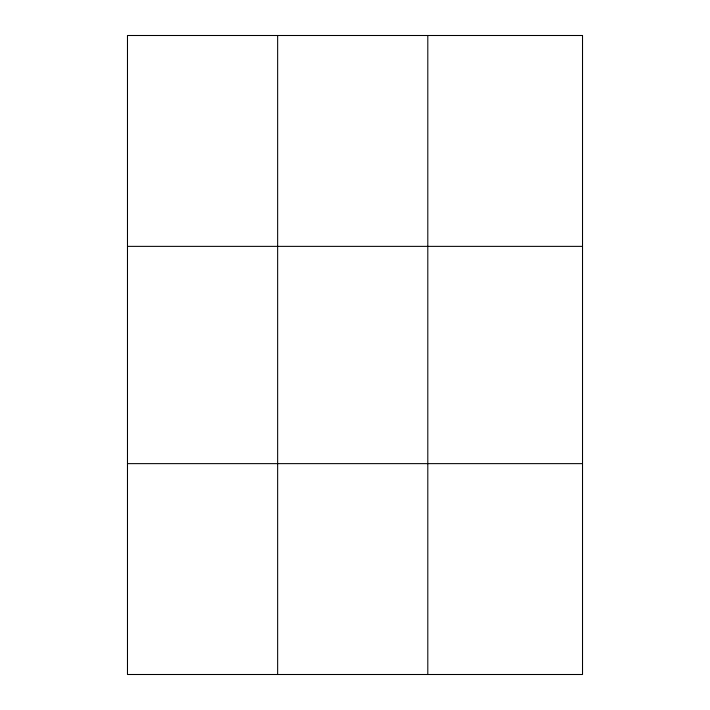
<?xml version="1.0" encoding="UTF-8"?>
<svg xmlns="http://www.w3.org/2000/svg" width="710" height="710" viewBox="0 0 710 710"><rect width="100%" height="100%" fill="white"/><g stroke="black" fill="none" stroke-linecap="round" stroke-linejoin="round"><path stroke-width="1.06" d="M277.645 674.5L277.645 35.5M427.802 674.5L427.802 35.5M127.48 246.37L582.519 246.37M127.48 463.63L582.519 463.63M582.519 35.5L582.519 674.5L127.48 674.5L127.48 35.5L582.519 35.5"/></g></svg>
